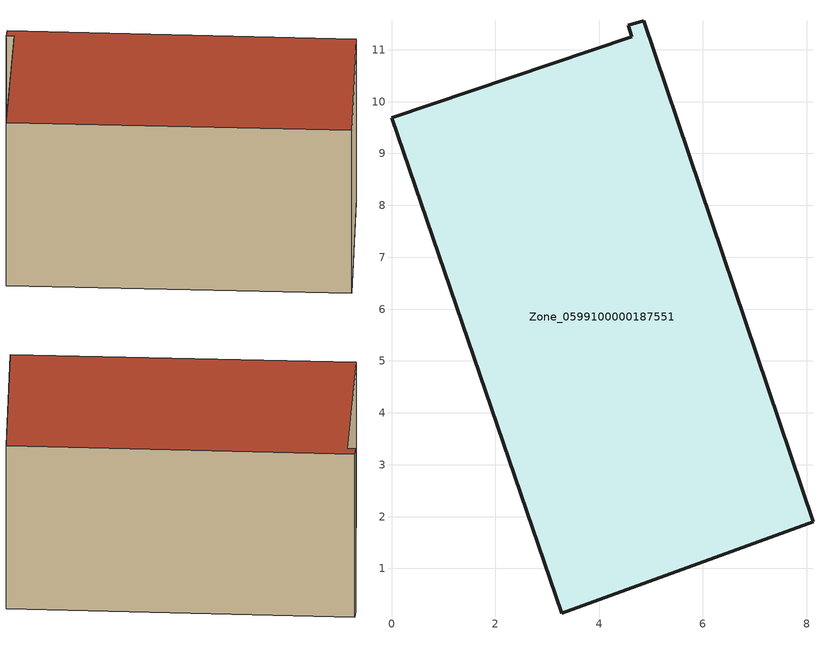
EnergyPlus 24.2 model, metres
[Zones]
Zone_0599100000187551
 floor ground (C_G): 0,9.69 4.63,11.25 4.56,11.47 4.86,11.56 8.12,1.9 3.28,0.14 z0
 wall outside (C_F): 4.63,11.25 0,9.69 3.28,0.14 8.12,1.9 4.86,11.56 4.56,11.47 4.63,11.25 z0:5.56
 roof outside (C_R): 3.28,0.14 8.12,1.9 4.86,11.56 4.56,11.47 4.63,11.25 0,9.69 z5.56
[BUILDING]
Pand.0599100000187551: North Axis=0; Terrain=City; Loads Convergence Tolerance Value=0.04; Temperature Convergence Tolerance Value=0.4; Solar Distribution=FullExterior; Maximum Number of Warmup Days=25; Minimum Number of Warmup Days=1
[Site:Location]
Rotterdam.The.Hague.AP_ZH_NLD Design_Conditions: Latitude=51.96; Longitude=4.45; Time Zone=1; Elevation=-4.5
[SITE:GROUNDTEMPERATURE:BUILDINGSURFACE]
18, 18, 18, 18, 18, 18, 18, 18, 18, 18, 18, 18
[MATERIAL] Thermal Absorptance=0.9; Solar Absorptance=0.7; Visible Absorptance=0.7
Name | Roughness | Thickness | Conductivity | Density | Specific Heat
G.TI.1946-1964 | MediumSmooth | 0.15 | 1 | 540 | 1210
F.TI.1946-1964 | Rough | 0.3 | 0.857143 | 1920 | 840
R.TI.1946-1964 | MediumRough | 0.2 | 0.277778 | 1500 | 1000
[CONSTRUCTION]
C_G: G.TI.1946-1964
C_F: F.TI.1946-1964
C_R: R.TI.1946-1964
[ZONE]
Zone_0599100000187551: Type=1; Multiplier=1; Ceiling Height=Autocalculate; Volume=Autocalculate; Floor Area=autocalculate; Part of Total Floor Area=Yes
[ZONEINFILTRATION:DESIGNFLOWRATE]
Infil_Zone_0599100000187551: Zone or ZoneList or Space or SpaceList=Zone_0599100000187551; Schedule=AlwaysOn; Design Flow Rate Calculation Method=Flow/Area; Flow Rate per Floor Area=0.003; Constant Term Coefficient=1; Temperature Term Coefficient=0; Velocity Term Coefficient=0; Velocity Squared Term Coefficient=0
[HVACTEMPLATE:ZONE:IDEALLOADSAIRSYSTEM]
Zone_0599100000187551: Maximum Heating Supply Air Temperature=50; Minimum Cooling Supply Air Temperature=13; Maximum Heating Supply Air Humidity Ratio=0.0156; Minimum Cooling Supply Air Humidity Ratio=0.0077; Heating Limit=NoLimit; Cooling Limit=NoLimit; Dehumidification Control Type=ConstantSensibleHeatRatio; Cooling Sensible Heat Ratio=0.7; Dehumidification Setpoint=60; Humidification Control Type=None; Humidification Setpoint=30; Outdoor Air Method=None; Outdoor Air Flow Rate per Person=0.00944; Outdoor Air Flow Rate per Zone Floor Area=0; Outdoor Air Flow Rate per Zone=0; Demand Controlled Ventilation Type=None; Outdoor Air Economizer Type=NoEconomizer; Heat Recovery Type=None; Sensible Heat Recovery Effectiveness=0.7; Latent Heat Recovery Effectiveness=0.65
[ZONECONTROL:THERMOSTAT]
ThermostatControl_Zone_0599100000187551: Zone or ZoneList=Zone_0599100000187551; Control Type Schedule=DualSetpointControlType; Control 1=Thermostat_Zone_0599100000187551; Temperature Difference Between Cutout And Setpoint=0
[THERMOSTATSETPOINT:DUALSETPOINT]
Thermostat_Zone_0599100000187551: Heating Setpoint Temperature Schedule=HeatingSetpoint_Zone_0599100000187551; Cooling Setpoint Temperature Schedule=CoolingSetpoint_Zone_0599100000187551
[SCHEDULE:COMPACT]
HeatingSetpoint_Zone_0599100000187551: Through: 12/31, For: AllDays, Until: 24:00, 21
CoolingSetpoint_Zone_0599100000187551: Through: 12/31, For: AllDays, Until: 24:00, 24
DualSetpointControlType: Through: 12/31, For: AllDays, Until: 24:00, 4
AlwaysOn: Through: 12/31, For: AllDays, Until: 24:00, 1
